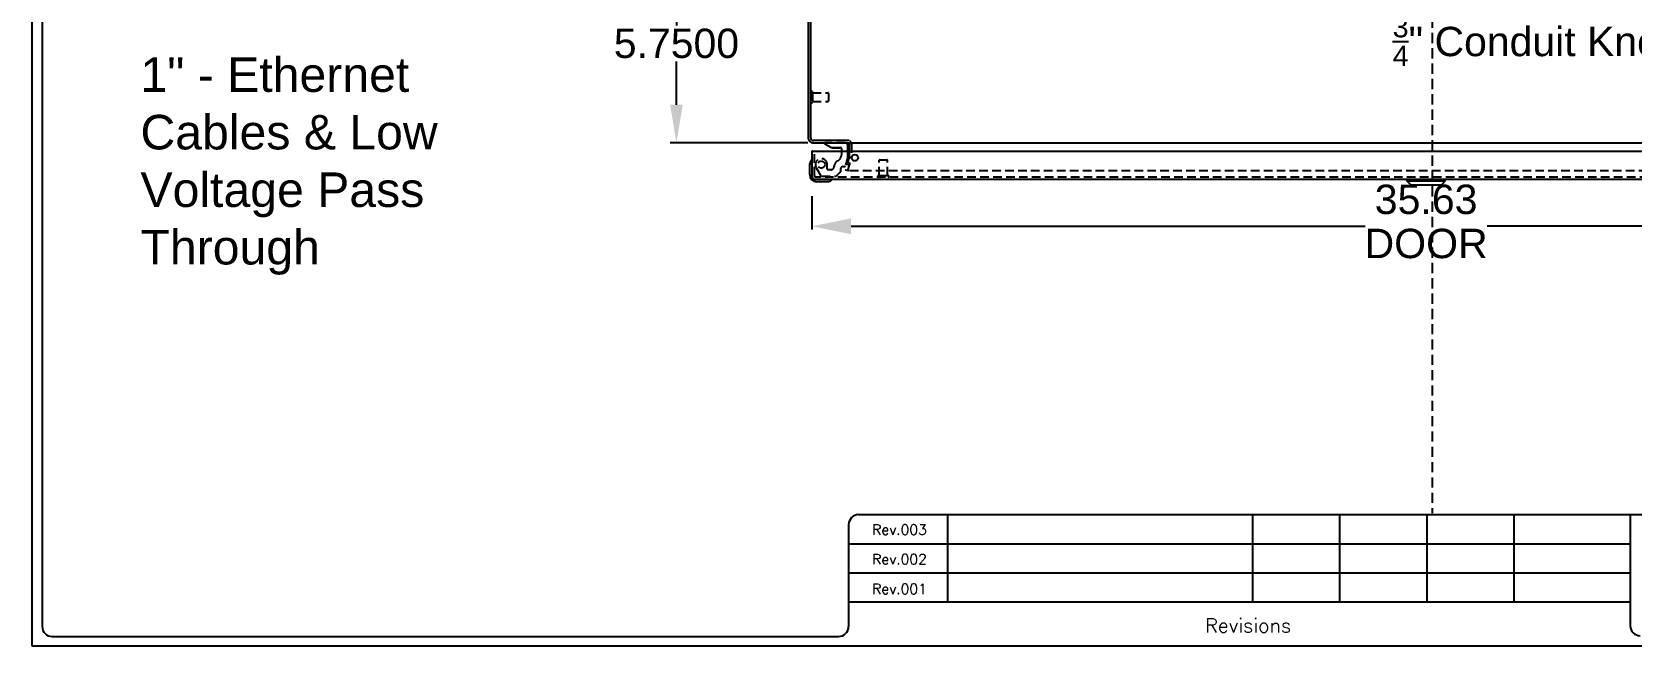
# Model space of a CAD drawing. Header units: inches. Extents: x 0 to 81.1, y 0 to 52.1.
# Drawn here: x 0 to 46.37, y -0.02 to 17.77 of the extents above; entities that cross this region are included whole.
import ezdxf
from ezdxf.enums import TextEntityAlignment as Align

# ---------------------------------------------------------------- set-up
doc = ezdxf.new("R2010")
doc.units = ezdxf.units.IN
doc.header["$MEASUREMENT"] = 0
doc.linetypes.add('HIDDEN', pattern=[0.375, 0.25, -0.125])
doc.linetypes.add('HIDDEN2', pattern=[0.1875, 0.125, -0.0625])
for name, color, linetype in [('DEFAULT_2', 8, 'HIDDEN'), ('DIMENSIONS', 7, 'Continuous'), ('DOOR_ASSEMBLY', 7, 'Continuous')]:
    doc.layers.add(name, color=color, linetype=linetype)
doc.layers.add('MidPoint', color=210, linetype='HIDDEN2', plot=False)
doc.styles.add('Fields', font='simplex.shx', dxfattribs={"height": 0.185})
doc.styles.get("Standard").update_dxf_attribs({"font": 'arial.ttf'})
doc.styles.add('Title_Block', font='simplex.shx', dxfattribs={"height": 0.185})
doc.dimstyles.new('DIMSTYLE_1', dxfattribs={"dimtxt": 0.852273, "dimasz": 1.136364, "dimexe": 0.09, "dimexo": 0.07, "dimgap": 0.0375, "dimtad": 0, "dimtih": 1, "dimtoh": 1, "dimzin": 4, "dimdsep": 46, "dimtxsty": 'Standard', "dimblk": '_FILLED', "dimblk1": '_FILLED', "dimblk2": '_FILLED', "dimcen": 0.09, "dimadec": 3, "dimazin": 1, "dimtfac": 1, "dimtdec": 3, "dimtofl": 0, "dimtmove": 0, "dimatfit": 3, "dimldrblk": '_FILLED', "dimfxl": 1, "dimtolj": 1, "dimtzin": 4, "dimarcsym": 0})
doc.dimstyles.get("Standard").update_dxf_attribs({"dimtxt": 0.18, "dimasz": 0.18, "dimexe": 0.18, "dimexo": 0.0625, "dimgap": 0.09, "dimtad": 0, "dimtih": 1, "dimtoh": 1, "dimdec": 4, "dimzin": 0, "dimdsep": 46, "dimtxsty": 'Standard', "dimcen": 0.09, "dimadec": 0, "dimazin": 0, "dimtfac": 1, "dimtdec": 4, "dimtofl": 0, "dimtmove": 0, "dimatfit": 3, "dimfxl": 1, "dimtolj": 1, "dimtzin": 0, "dimarcsym": 0})

# ---------------------------------------------------------------- blocks, each defined once
blk = doc.blocks.new('RG_Master_Ver_4_2_2')
at = {"color": 3}
for p, q in [((0.125, 21.734), (0.125, 0.194)), ((9.998, 1.441), (9.998, 0.194)), ((10.12, 1.563), (34.15, 1.563)), ((11.207, 1.563), (11.207, 0.496)), ((14.942, 1.563), (14.942, 0.496)), ((16.009, 1.563), (16.009, 0.496)), ((17.076, 1.563), (17.076, 0.496)), ((18.143, 1.563), (18.143, 0.496)), ((19.566, 1.563), (19.566, 0.203)), ((9.998, 1.207), (19.566, 1.207)), ((9.998, 0.852), (19.566, 0.852)), ((9.998, 0.496), (19.566, 0.496)), ((0.247, 0.072), (9.875, 0.072))]:
    blk.add_line(p, q, dxfattribs=at)
blk.add_lwpolyline([(0, -0.044), (34.25, -0.044), (34.25, 21.956), (0, 21.956)], close=True, dxfattribs=at)
for centre, start, end in [((10.12, 1.441), 90, 180), ((19.689, 0.203), 180, 270), ((0.247, 0.194), 180, 270), ((9.875, 0.194), 270, 360)]:
    blk.add_arc(centre, 0.122, start, end, dxfattribs=at)
at = {"layer": 'MidPoint'}
blk.add_line((17.141, 8.956), (17.141, 1.581), dxfattribs=at)
at = {"style": 'Title_Block'}
for s, width, heights, insert, char_height, attachment_point in [('\\pxqc;Rev.003', 1.24498, [0], (9.998, 1.442), 0.125, 1), ('\\pxqc;Rev.002', 1.24498, [0], (9.998, 1.08), 0.125, 1), ('\\pxqc;Rev.001', 1.24498, [0], (9.998, 0.717), 0.125, 1), ('\\pxqc;Revisions', 9.42628, [0.392], (14.889, 0.206), 0.17145, 5)]:
    blk.add_mtext_dynamic_manual_height_columns(s, width=width, gutter_width=0.857, heights=heights, dxfattribs=dict(at, insert=insert, char_height=char_height, attachment_point=attachment_point))
at = {"style": 'Fields'}
for tag, p in [('DESCRIPTION_3', (13.116, 1.307)), ('DRN_3', (15.472, 1.307)), ('CHK_3', (16.529, 1.307)), ('APP_3', (17.552, 1.307)), ('DATE_3', (18.829, 1.307)), ('DRAWING_DESC', (32.229, 1.246)), ('CUSTOMER', (28.997, 1.214)), ('DESCRIPTION_2', (13.116, 0.951)), ('DRN_2', (15.472, 0.951)), ('CHK_2', (16.529, 0.951)), ('APP_2', (17.552, 0.951)), ('DATE_2', (18.829, 0.951)), ('SIZE', (30.715, 0.894)), ('DRAWING_#', (32.125, 0.894)), ('REV', (33.543, 0.894)), ('DESCRIPTION_1', (13.116, 0.596)), ('DRN_1', (15.472, 0.596)), ('CHK_1', (16.529, 0.596)), ('APP_1', (17.552, 0.596)), ('DATE_1', (18.829, 0.596)), ('PROJECT_#', (28.981, 0.581)), ('DRN_BY', (30.875, 0.524)), ('CHK_BY', (31.762, 0.524)), ('APP_BY', (32.75, 0.524)), ('SCALE', (33.652, 0.524)), ('PROJECT_NAME', (29.021, 0.176)), ('SHEETNUM', (32.753, 0.176)), ('TTL_SHTS', (33.547, 0.176))]:
    blk.add_attdef(tag, text='', height=0.125, dxfattribs=at).set_placement(p, align=Align.CENTER)
at = {"style": 'Fields', "flags": 9}
blk.add_attdef('WD_TB', (9.953, 0.194), '', height=0.0638, dxfattribs=at)
blk = doc.blocks.new('_FILLED')
at = {"color": 0, "linetype": 'ByBlock'}
blk.add_solid([(0, 0), (-1, 0.2), (-1, -0.2)], dxfattribs=at)
blk = doc.blocks.new('*D5')
at = {"layer": 'Defpoints', "color": 0, "linetype": 'Continuous', "transparency": 16777216}
for p in [(22.613, 13.088), (58.238, 13.088), (58.238, 12.142)]:
    blk.add_point(p, dxfattribs=at)
at = {"layer": 'DIMENSIONS', "color": 0, "linetype": 'Continuous', "lineweight": -2, "transparency": 16777216}
for p, q in [((22.613, 13.018), (22.613, 12.052)), ((58.238, 13.018), (58.238, 12.052)), ((23.75, 12.142), (38.656, 12.142)), ((57.102, 12.142), (42.196, 12.142))]:
    blk.add_line(p, q, dxfattribs=at)
at = {"layer": 'DIMENSIONS', "color": 0, "linetype": 'Continuous', "lineweight": -2, "transparency": 16777216, "xscale": 1.1363636364, "yscale": 1.1363636364, "zscale": 1.1363636364, "rotation": 180}
blk.add_blockref('_FILLED', (22.613, 12.142), dxfattribs=at)
at = {"layer": 'DIMENSIONS', "color": 0, "linetype": 'Continuous', "lineweight": -2, "transparency": 16777216, "xscale": 1.1363636364, "yscale": 1.1363636364, "zscale": 1.1363636364}
blk.add_blockref('_FILLED', (58.238, 12.142), dxfattribs=at)
at = {"layer": 'DIMENSIONS', "color": 0, "linetype": 'Continuous', "transparency": 16777216, "insert": (40.426, 13.35), "char_height": 0.85227, "width": 5.11707, "attachment_point": 2, "line_spacing_factor": 0.9}
blk.add_mtext('\\A1;35.63 DOOR', dxfattribs=at)
blk = doc.blocks.new('*D27')
at = {"color": 0, "lineweight": -2, "transparency": 16777216}
for p, q in [((52.902, 21.518), (53.082, 21.518)), ((52.992, 21.428), (52.992, 21.608)), ((51.223, 17.497), (52.326, 20.004)), ((50.123, 17.497), (51.223, 17.497))]:
    blk.add_line(p, q, dxfattribs=at)
at = {"color": 0, "transparency": 16777216}
blk.add_solid([(52.158, 20.078), (52.494, 19.93), (52.769, 21.011)], dxfattribs=at)
at = {"layer": 'Defpoints', "color": 0, "transparency": 16777216}
for p in [(53.214, 22.024), (52.769, 21.011)]:
    blk.add_point(p, dxfattribs=at)
at = {"color": 0, "transparency": 16777216, "insert": (44.749, 17.497), "char_height": 0.85, "attachment_point": 5}
blk.add_mtext('\\A1;{\\H0.7x;\\S3/4;}" Conduit Knockout', dxfattribs=at)
blk = doc.blocks.new('*D31')
at = {"color": 0, "lineweight": -2, "transparency": 16777216}
for p, q in [((29.75, 20.312), (18.508, 20.312)), ((18.688, 19.212), (18.688, 17.961)), ((18.688, 15.662), (18.688, 16.914)), ((22.5, 14.563), (18.508, 14.563))]:
    blk.add_line(p, q, dxfattribs=at)
at = {"color": 0, "transparency": 16777216}
for points in [[(18.504, 19.212), (18.871, 19.212), (18.688, 20.312)], [(18.504, 15.662), (18.871, 15.662), (18.688, 14.563)]]:
    blk.add_solid(points, dxfattribs=at)
at = {"layer": 'Defpoints', "color": 0, "transparency": 16777216}
for p in [(18.688, 20.312), (29.813, 20.312), (22.563, 14.563)]:
    blk.add_point(p, dxfattribs=at)
at = {"color": 0, "transparency": 16777216, "insert": (18.688, 17.438), "char_height": 0.85, "attachment_point": 5}
blk.add_mtext('\\A1;5.7500', dxfattribs=at)

msp = doc.modelspace()

# ---------------------------------------------------------------- linework, layer by layer
at = {"color": 3, "linetype": 'Continuous'}
for p, q in [((22.51817, 14.67819), (22.51817, 30.42519)), ((22.58117, 14.70419), (22.58117, 30.41819)), ((22.63517, 14.56119), (23.69317, 14.56119)), ((23.69504, 14.62419), (22.66117, 14.62419)), ((23.69317, 14.51919), (23.69317, 14.31819)), ((23.72017, 14.56119), (57.31617, 14.56119))]:
    msp.add_line(p, q, dxfattribs=at)
for centre, radius, start, end in [((22.63517, 14.67819), 0.117, 180, 270), ((22.66117, 14.70419), 0.08, 180, 270), ((23.65117, 14.51919), 0.042, 0, 90)]:
    msp.add_arc(centre, radius, start, end, dxfattribs=at)
at = {"layer": 'DEFAULT_2', "color": 8, "linetype": 'HIDDEN'}
for p, q in [((22.59317, 16.02819), (22.59317, 15.74419)), ((22.63617, 16.02819), (22.63617, 15.74419)), ((22.63617, 16.01019), (23.08317, 16.01019)), ((23.09317, 16.00019), (23.09317, 15.77219)), ((22.63617, 15.76219), (23.08317, 15.76219)), ((23.76817, 14.51919), (23.76817, 14.16056)), ((23.69231, 14.15408), (23.58885, 13.76797)), ((23.6613, 13.74856), (23.76476, 14.13467)), ((23.69317, 14.31819), (23.69317, 14.16056)), ((23.6613, 13.74856), (23.58885, 13.76797)), ((57.34346, 13.74856), (23.69287, 13.74856))]:
    msp.add_line(p, q, dxfattribs=at)
for points in [[(23.67287, 13.76788), (23.67289, 13.76876), (23.67308, 13.77069), (23.67348, 13.77261)], [(23.69287, 13.74856), (23.69084, 13.74866), (23.68885, 13.74895), (23.6869, 13.74944), (23.685, 13.75011), (23.68319, 13.75097), (23.68147, 13.752), (23.67987, 13.75319), (23.67841, 13.75453), (23.67709, 13.75601), (23.67593, 13.75761), (23.67494, 13.75931), (23.67414, 13.7611), (23.67353, 13.76296), (23.67311, 13.76487), (23.6729, 13.76681), (23.67287, 13.76788)]]:
    msp.add_lwpolyline(points, dxfattribs=at)
for centre, radius, start, end in [((22.61467, 16.02819), 0.0215, 359.999999, 180), ((23.08317, 16.00019), 0.01, 359.999997, 90), ((23.08317, 15.77219), 0.01, 270, 0.000003), ((22.61467, 15.74419), 0.0215, 180, 0.000001), ((23.65117, 14.51919), 0.117, 0, 56.900175), ((23.66817, 14.16056), 0.025, 345, 0), ((23.66817, 14.16056), 0.1, 345, 0)]:
    msp.add_arc(centre, radius, start, end, dxfattribs=at)
at = {"layer": 'DOOR_ASSEMBLY', "color": 7, "linetype": 'Continuous'}
for p, q in [((22.98717, 14.56119), (22.98717, 14.52219)), ((23.16317, 14.42319), (22.98717, 14.52219)), ((23.16317, 14.42319), (23.44017, 14.42319)), ((23.31987, 14.40669), (23.25167, 14.40669)), ((23.32167, 14.4067), (23.31987, 14.40669)), ((23.39167, 14.40669), (23.32167, 14.4067)), ((23.47117, 14.39219), (23.47117, 14.31819)), ((23.65617, 14.31819), (23.65617, 14.48219)), ((22.55317, 13.92255), (22.55606, 13.96047)), ((22.55317, 13.63319), (22.55317, 13.92255)), ((22.62817, 14.31819), (22.61317, 14.31819)), ((39.99259, 13.33571), (39.87448, 13.45382)), ((39.87449, 13.45382), (39.87449, 13.49319)), ((40.97685, 13.45382), (39.87449, 13.45382)), ((40.85874, 13.33571), (40.97685, 13.45382)), ((40.97685, 13.45382), (40.97685, 13.49319)), ((23.04252, 13.43319), (22.75317, 13.43319)), ((23.08044, 13.43608), (23.04252, 13.43319)), ((40.85874, 13.33571), (39.9926, 13.33571))]:
    msp.add_line(p, q, dxfattribs=at)
at = {"layer": 'DOOR_ASSEMBLY', "color": 8, "linetype": 'HIDDEN'}
for p, q in [((23.57717, 14.56119), (22.98717, 14.56119)), ((22.68817, 13.61019), (22.68817, 14.31819)), ((23.06017, 13.79819), (23.06017, 13.93119)), ((23.47117, 14.31819), (23.47117, 14.20818)), ((23.65617, 14.15119), (23.58757, 13.89517)), ((23.65617, 14.15119), (23.65617, 14.31819)), ((24.56417, 13.61119), (24.56417, 14.05819)), ((24.57417, 14.06819), (24.80217, 14.06819)), ((24.81217, 13.61119), (24.81217, 14.05819)), ((58.12117, 13.56819), (22.73017, 13.56819)), ((22.87373, 13.61219), (22.73921, 13.84519)), ((22.89971, 13.59719), (23.31202, 13.59719)), ((23.17017, 13.78219), (23.07617, 13.78219)), ((23.44831, 13.72105), (23.33324, 13.60598)), ((23.45417, 13.73519), (23.45417, 13.81319)), ((23.51317, 13.87219), (23.55762, 13.87219)), ((24.54617, 13.61119), (24.83017, 13.61119))]:
    msp.add_line(p, q, dxfattribs=at)
at = {"layer": 'DOOR_ASSEMBLY', "color": 3, "linetype": 'Continuous'}
for p, q in [((22.61317, 14.31819), (22.61317, 13.61019)), ((22.62817, 14.31819), (58.22317, 14.31819)), ((58.12117, 13.49319), (22.73017, 13.49319))]:
    msp.add_line(p, q, dxfattribs=at)
at = {"layer": 'DOOR_ASSEMBLY', "color": 8, "linetype": 'HIDDEN'}
msp.add_circle((22.88817, 13.93119), 0.103, dxfattribs=at)
at = {"layer": 'DOOR_ASSEMBLY', "color": 3, "linetype": 'Continuous'}
msp.add_circle((23.86317, 14.13019), 0.094, dxfattribs=at)
at = {"layer": 'DOOR_ASSEMBLY', "color": 7, "linetype": 'Continuous'}
for centre, radius, start, end in [((23.25167, 14.49669), 0.09, 234.812252, 270), ((23.39167, 14.49669), 0.09, 270, 304.92323), ((23.44017, 14.39219), 0.031, 0, 90), ((23.57717, 14.48219), 0.079, 0, 90), ((22.80317, 13.92255), 0.25, 149.110113, 180), ((22.6015, 14.04319), 0.015, 96.379592, 149.110113), ((22.59817, 14.04319), 0.015, 0, 83.620408), ((22.75317, 13.63319), 0.2, 180, 270), ((23.04252, 13.68319), 0.25, 270, 300.889887), ((23.16317, 13.47819), 0.015, 6.379592, 90), ((23.16317, 13.48153), 0.015, 300.889887, 353.620408)]:
    msp.add_arc(centre, radius, start, end, dxfattribs=at)
at = {"layer": 'DOOR_ASSEMBLY', "color": 8, "linetype": 'HIDDEN'}
for centre, radius, start, end in [((22.88817, 13.93119), 0.172, 0, 210), ((23.44517, 13.87219), 0.185, 115.7418, 180), ((23.28317, 14.20818), 0.188, 295.7418, 0), ((24.57417, 14.05819), 0.01, 89.999997, 180), ((24.80217, 14.05819), 0.01, 0, 90.000003), ((22.73017, 13.61019), 0.042, 180, 270), ((22.89971, 13.62719), 0.03, 210, 270), ((23.07617, 13.79819), 0.016, 180, 270), ((23.17017, 13.87219), 0.09, 270, 0), ((23.31202, 13.62719), 0.03, 270, 315), ((23.43417, 13.73519), 0.02, 315, 0), ((23.51317, 13.81319), 0.059, 90, 180), ((23.55762, 13.90319), 0.031, 270, 345), ((24.54617, 13.58969), 0.0215, 89.999999, 270), ((24.83017, 13.58969), 0.0215, 270, 90.000001)]:
    msp.add_arc(centre, radius, start, end, dxfattribs=at)
at = {"layer": 'DOOR_ASSEMBLY', "color": 3, "linetype": 'Continuous'}
msp.add_arc((22.73017, 13.61019), 0.117, 180, 270, dxfattribs=at)

# ---------------------------------------------------------------- block references
at = {"xscale": 2.368613138686131, "yscale": 2.368613138686131, "zscale": 2.368613138686131}
msp.add_blockref('RG_Master_Ver_4_2_2', (0, 0.08554), dxfattribs=at)

# ---------------------------------------------------------------- texts
at = {"insert": (3.14578, 17.03675), "char_height": 1, "attachment_point": 1}
msp.add_mtext_dynamic_manual_height_columns('1" - Ethernet Cables & Low Voltage Pass Through', width=10.2233981, gutter_width=1, heights=[0], dxfattribs=at)

# ---------------------------------------------------------------- dimensions: what is measured, and where the dimension line sits
dim = msp.add_diameter_dim_2p(p1=(53.21445, 22.02402), p2=(52.76892, 21.01105), text='{\\H0.7x;\\S3/4;}" Conduit Knockout', dimstyle='Standard', override={"dimtxt": 0.85, "dimasz": 1.1})
dim.commit()
dim.dimension.update_dxf_attribs({"geometry": '*D27', "text_midpoint": (44.74947, 17.49707), "dimtype": 163})
at = {"color": 2}
dim = msp.add_linear_dim(base=(18.6875, 20.3125), p1=(22.5625, 14.5625), p2=(29.8125, 20.3125), angle=90, dimstyle='Standard', override={"dimtxt": 0.85, "dimasz": 1.1}, dxfattribs=at)
dim.commit()
dim.dimension.update_dxf_attribs({"geometry": '*D31', "text_midpoint": (18.6875, 17.4375)})
at = {"layer": 'DIMENSIONS', "color": 2, "linetype": 'Continuous'}
dim = msp.add_linear_dim(base=(58.2381662708, 12.142331199), p1=(22.6131662708, 13.0881521013), p2=(58.2381662708, 13.0881521013), text='<> DOOR', dimstyle='DIMSTYLE_1', dxfattribs=at)
dim.commit()
dim.dimension.update_dxf_attribs({"geometry": '*D5', "text_midpoint": (40.4256662708, 12.142331199), "dimtype": 160})

doc.saveas('drawing.dxf')
